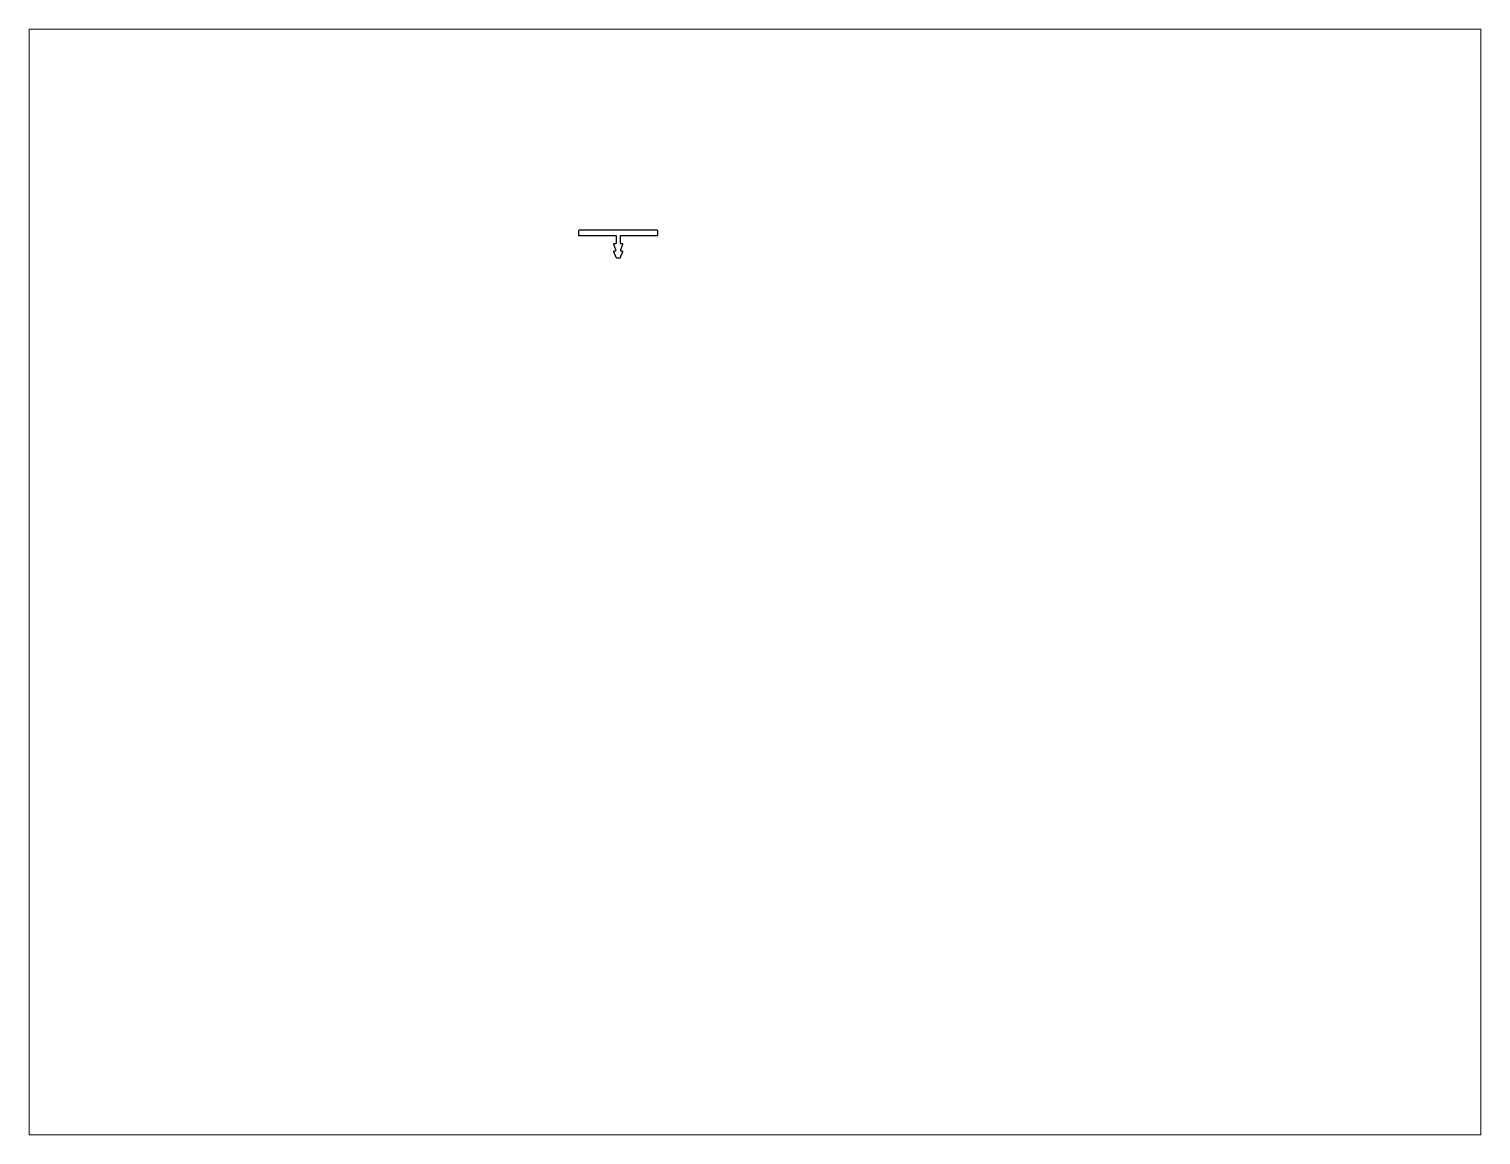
# Paper-space layout 'Layout1' of a CAD drawing. Extents: x 27 to 240, y 20 to 183.
# The model-space entities are those that its viewports show. They can reach past a viewport. Long polylines and large blocks are cut down to what shows.
import ezdxf

# ---------------------------------------------------------------- set-up
doc = ezdxf.new("R2010")
doc.units = 0
doc.header["$LTSCALE"] = 15
doc.layers.get('0').update_dxf_attribs({"linetype": 'CONTINUOUS'})

msp = doc.modelspace()

# ---------------------------------------------------------------- linework, layer by layer
at = {"color": 0, "linetype": 'CONTINUOUS', "ltscale": 0.05}
msp.add_lwpolyline([(153.62, 216.51), (153.03, 218.05, -0.527034), (153.21, 218.32), (153.38, 218.32, 0.527034), (153.57, 218.6), (153.03, 219.99, -0.527034), (153.21, 220.26), (153.47, 220.26, 0.414214), (153.67, 220.46), (153.67, 222.26), (143.92, 222.26, -0.414214), (143.72, 222.46), (143.72, 223.66, -0.414214), (143.92, 223.86), (164.42, 223.86, -0.414214), (164.62, 223.66), (164.62, 222.46, -0.414214), (164.42, 222.26), (154.67, 222.26), (154.67, 220.46, 0.414214), (154.87, 220.26), (155.13, 220.26, -0.527034), (155.32, 219.99), (154.78, 218.6, 0.527034), (154.96, 218.32), (155.13, 218.32, -0.527034), (155.32, 218.05), (154.72, 216.51, -0.309728), (154.54, 216.39), (153.81, 216.39, -0.309728)], format="xyb", close=True, dxfattribs=at)

psp = doc.layouts.get("Layout1")

# ---------------------------------------------------------------- viewports
at = {"layer": '0', "color": 0, "linetype": 'BYBLOCK', "ltscale": 0.05}
psp.add_viewport(center=(133.35, 101.6), size=(213.36, 162.56), view_center_point=(190.51, 130.3), view_height=293.8955, dxfattribs=at)

doc.saveas('drawing.dxf')
